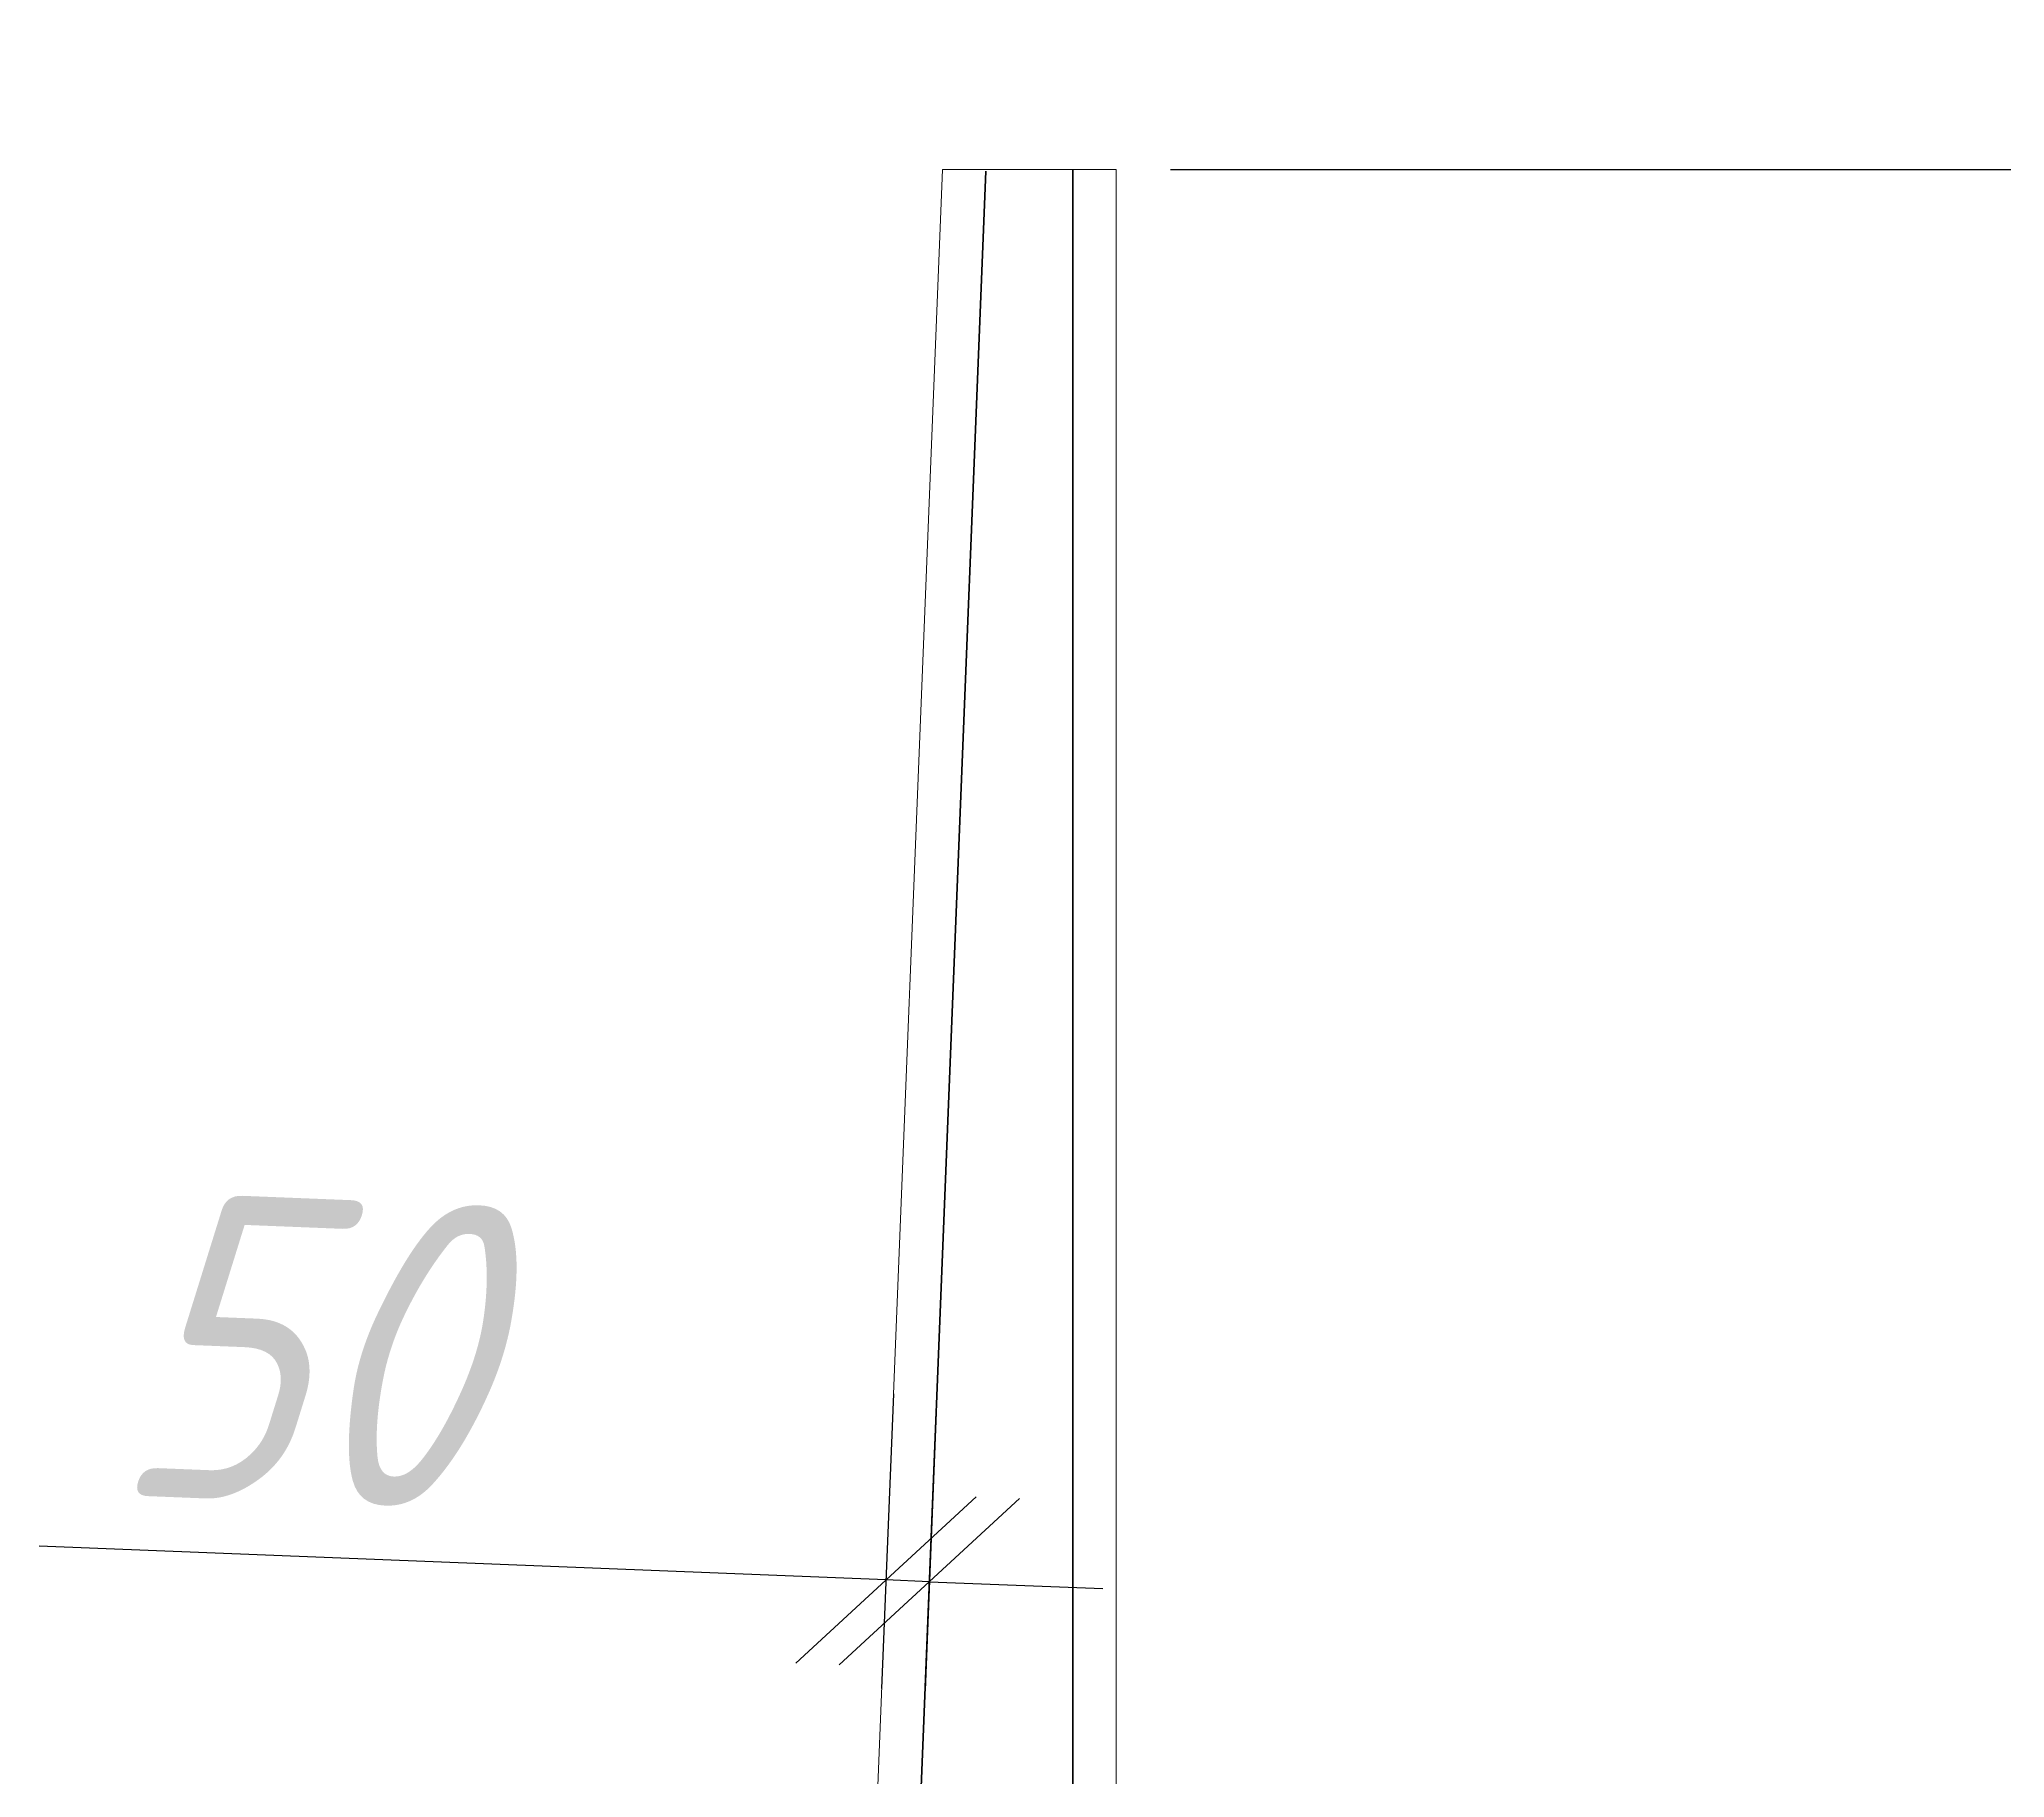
# Model space of a CAD drawing. Header units: millimetres. Extents: x -1004 to 900128, y -352756 to 107728.
# Drawn here: x 6072 to 8336, y -63700 to -61697 of the extents above; entities that cross this region are included whole.
import ezdxf

# ---------------------------------------------------------------- set-up
doc = ezdxf.new("R2010")
doc.units = ezdxf.units.MM
for name, color, linetype, lineweight in [('size', 45, 'Continuous', 20), ('thick', 42, 'Continuous', 35), ('thin', 153, 'Continuous', 18)]:
    doc.layers.add(name, color=color, linetype=linetype, lineweight=lineweight)
doc.styles.add('Structures', font='isocpeur.ttf', dxfattribs={"width": 0.85, "oblique": 15})
doc.dimstyles.new('structures 3.5', dxfattribs={"dimtxt": 3.5, "dimasz": 2, "dimexe": 1.25, "dimexo": 0.625, "dimtad": 1, "dimtxsty": 'Structures', "dimblk": 'OBLIQUE', "dimcen": 2.5, "dimdle": 1.5, "dimadec": 0, "dimazin": 0, "dimtfac": 1, "dimtmove": 0, "dimatfit": 3, "dimfxl": 1, "dimarcsym": 0})

# ---------------------------------------------------------------- blocks, each defined once
blk = doc.blocks.new('_Oblique')
at = {"color": 0, "linetype": 'ByBlock', "lineweight": -2}
blk.add_line((-0.5, -0.5), (0.5, 0.5), dxfattribs=at)
blk = doc.blocks.new('*D424')
at = {"layer": 'Defpoints', "color": 0, "transparency": 16777216}
for p in [(7058.4, -63195.2), (7108.3, -63197.2), (7047.3, -63471.9)]:
    blk.add_point(p, dxfattribs=at)
at = {"layer": 'size', "color": 0, "lineweight": -2, "transparency": 16777216}
for p, q in [((7055.9, -63257.6), (7042.3, -63596.8)), ((7105.8, -63259.6), (7092.3, -63598.8)), ((7047.3, -63471.9), (6072.3, -63432.9)), ((7097.3, -63473.9), (7047.3, -63471.9)), ((7097.3, -63473.9), (7297.1, -63481.9))]:
    blk.add_line(p, q, dxfattribs=at)
at = {"layer": 'size', "color": 0, "lineweight": -2, "transparency": 16777216, "xscale": 200, "yscale": 200, "zscale": 200}
for p, rotation in [((7047.3, -63471.9), 357.7093899573621), ((7097.3, -63473.9), 177.7093899573621)]:
    blk.add_blockref('_Oblique', p, dxfattribs=dict(at, rotation=rotation))
at = {"layer": 'size', "color": 0, "transparency": 16777216, "insert": (6369.5, -63207.1), "char_height": 350, "attachment_point": 5, "rotation": 357.7094, "style": 'Structures'}
blk.add_mtext('50', dxfattribs=at)
blk = doc.blocks.new('*D434')
at = {"layer": 'Defpoints', "color": 0, "transparency": 16777216}
for p in [(7312.3, -61847.2), (9916.4, -61847.2), (7862.3, -68547.2)]:
    blk.add_point(p, dxfattribs=at)
at = {"layer": 'size', "color": 0, "lineweight": -2, "transparency": 16777216}
for p, q in [((9916.4, -68697.2), (9916.4, -61697.2)), ((7374.8, -61847.2), (10041.4, -61847.2)), ((7924.8, -68547.2), (10041.4, -68547.2))]:
    blk.add_line(p, q, dxfattribs=at)
at = {"layer": 'size', "color": 0, "lineweight": -2, "transparency": 16777216, "xscale": 200, "yscale": 200, "zscale": 200}
for p, rotation in [((9916.4, -61847.2), 90), ((9916.4, -68547.2), 270)]:
    blk.add_blockref('_Oblique', p, dxfattribs=dict(at, rotation=rotation))
at = {"layer": 'size', "color": 0, "transparency": 16777216, "insert": (9678.9, -65197.2), "char_height": 350, "attachment_point": 5, "rotation": 90, "style": 'Structures'}
blk.add_mtext('4800', dxfattribs=at)

msp = doc.modelspace()

# ---------------------------------------------------------------- linework, layer by layer
at = {"layer": 'thick'}
for p, q in [((7162.252, -61849.241), (6896.753, -68486.721)), ((7262.292, -61847.242), (7262.292, -68486.721))]:
    msp.add_line(p, q, dxfattribs=at)
at = {"layer": 'thin'}
for p, q in [((7112.292, -61847.242), (6862.292, -68097.242)), ((7312.292, -61847.242), (7112.292, -61847.242)), ((7312.292, -61847.242), (7312.292, -68097.242))]:
    msp.add_line(p, q, dxfattribs=at)

# ---------------------------------------------------------------- dimensions: what is measured, and where the dimension line sits
at = {"layer": 'size'}
dim = msp.add_linear_dim(base=(9916.367, -61847.242), p1=(7862.292, -68547.242), p2=(7312.292, -61847.242), angle=90, text='4800', dimstyle='structures 3.5', dxfattribs=at)
dim.commit()
dim.dimension.update_dxf_attribs({"geometry": '*D434', "text_midpoint": (9678.867, -65197.242)})
dim = msp.add_aligned_dim(p1=(7108.335, -63197.184), p2=(7058.375, -63195.185), distance=276.979, dimstyle='structures 3.5', dxfattribs=at)
dim.commit()
dim.dimension.update_dxf_attribs({"geometry": '*D424', "text_midpoint": (6369.455, -63207.139)})

doc.saveas('drawing.dxf')
